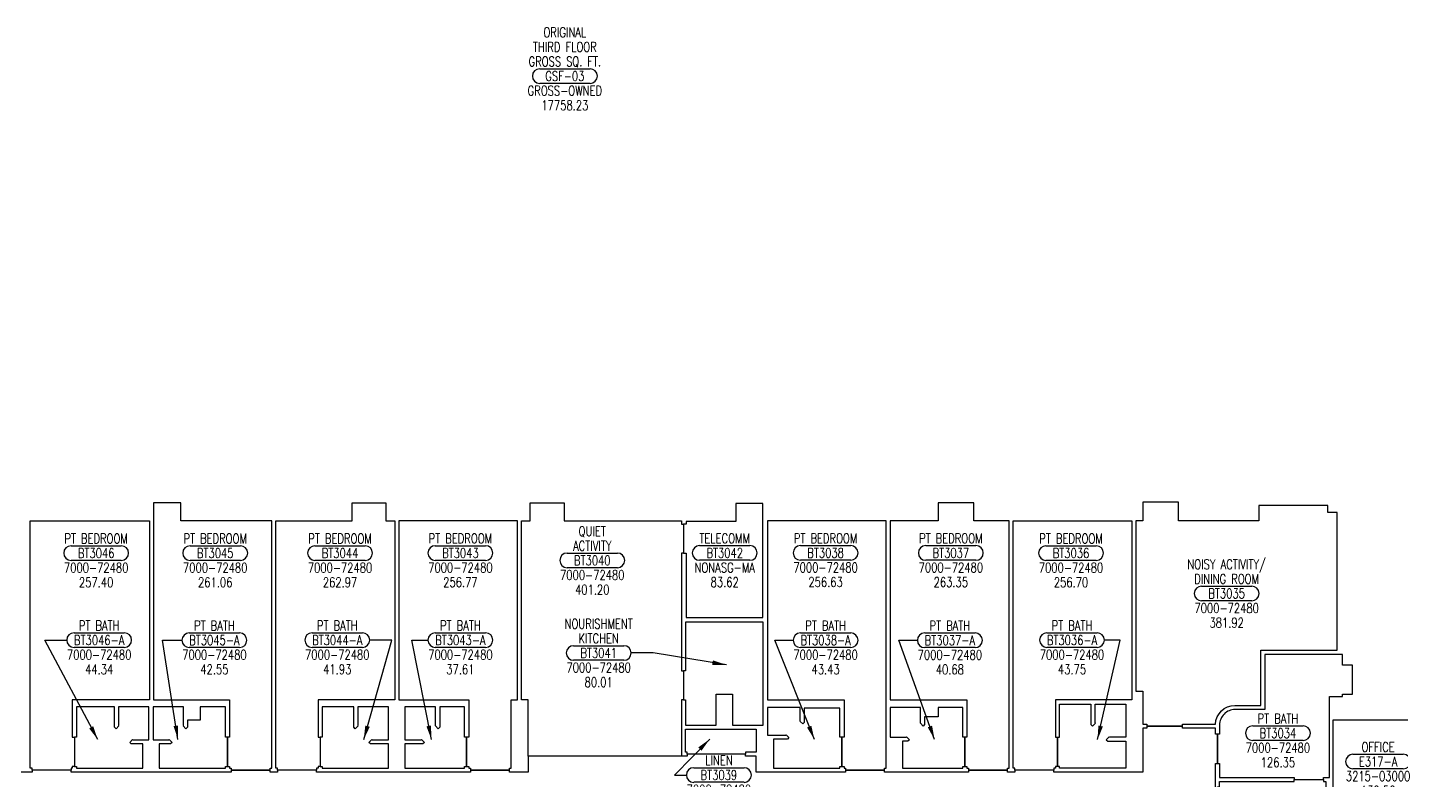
# Model space of a CAD drawing. Extents: x 3005 to 7028, y 18150 to 20156.
# Drawn here: x 4486 to 6180, y 19227 to 20156 of the extents above; entities that cross this region are included whole.
import ezdxf
from ezdxf.enums import TextEntityAlignment as Align

# ---------------------------------------------------------------- set-up
doc = ezdxf.new("R2010")
doc.units = 0
doc.header["$MEASUREMENT"] = 0
doc.layers.get('0').update_dxf_attribs({"linetype": 'CONTINUOUS'})
for name, color, linetype in [('AREA', 3, 'CONTINUOUS'), ('AREA2', 1, 'CONTINUOUS'), ('COSTC', 6, 'CONTINUOUS'), ('PLINE2', 5, 'CONTINUOUS'), ('ROOMNA', 4, 'CONTINUOUS'), ('ROOMNO', 4, 'CONTINUOUS'), ('ROOMOV', 4, 'CONTINUOUS')]:
    doc.layers.add(name, color=color, linetype=linetype)
doc.styles.get("Standard").update_dxf_attribs({"font": 'simplex.shx', "width": 0.75})
doc.dimstyles.get("Standard").update_dxf_attribs({"dimtxt": 0.18, "dimasz": 0.18, "dimexe": 0.18, "dimexo": 0.0625, "dimgap": 0.09, "dimtad": 0, "dimtih": 1, "dimtoh": 1, "dimdec": 4, "dimzin": 0, "dimtxsty": 'STANDARD', "dimcen": 0.09, "dimazin": 3, "dimtfac": 1, "dimtdec": 4, "dimtofl": 0, "dimtmove": 0, "dimatfit": 3, "dimtolj": 1, "dimtzin": 0})

# ---------------------------------------------------------------- blocks, each defined once
blk = doc.blocks.new('ROOM')
at = {"layer": 'ROOMOV'}
for p, q in [((-31, 9), (31, 9)), ((31, -9), (-31, -9))]:
    blk.add_line(p, q, dxfattribs=at)
for centre, start, end in [((-31, 0), 90, 270), ((31, 0), 270, 90)]:
    blk.add_arc(centre, 9.04, start, end, dxfattribs=at)
at = {"color": 0, "width": 0.75, "flags": 1}
for tag, p in [('FLFIN', (-60, -36)), ('ICRA', (60, -36)), ('FLTYPE', (-60, -48)), ('USER1', (60, -48)), ('FLCOND', (-60, -60)), ('USER2', (60, -60)), ('WLTYPE', (-60, -84)), ('WLFIN', (-60, -72)), ('BLDG', (-24, -84)), ('SITE', (-24, -72)), ('UCODE', (24, -72)), ('UDESC', (24, -84)), ('USER3', (60, -72)), ('USER4', (60, -84)), ('WLCOND', (-60, -96)), ('FLR', (-24, -96)), ('FCODE', (24, -96)), ('USER5', (60, -96)), ('CLTYPE', (-60, -120)), ('CLFIN', (-60, -108)), ('COSTCD', (-24, -108)), ('DEPTD', (-24, -120)), ('DIVISION', (24, -120)), ('FDESC', (24, -108)), ('USER6', (60, -108)), ('USER7', (60, -120)), ('CLCOND', (-60, -132)), ('RDES', (-24, -132)), ('CONTACT', (24, -132)), ('USER8', (60, -132)), ('CLHT', (-60, -144)), ('CHDATE', (-24, -144)), ('OCCUP', (24, -144)), ('BLOCK', (60, -144)), ('BASE', (-60, -156)), ('CBACK', (-24, -156)), ('PRCONTACT', (24, -156)), ('BLOCK2', (60, -156))]:
    blk.add_attdef(tag, text='', height=6, dxfattribs=at).set_placement(p, align=Align.MIDDLE_CENTER)
at = {"layer": 'AREA', "width": 0.75}
blk.add_attdef('AREA', text='', height=12, dxfattribs=at).set_placement((0, -36), align=Align.MIDDLE_CENTER)
at = {"layer": 'AREA2', "width": 0.75}
blk.add_attdef('AREA2', text='', height=12, dxfattribs=at).set_placement((0, -36), align=Align.MIDDLE_CENTER)
at = {"layer": 'COSTC', "width": 0.75}
blk.add_attdef('COSTC', text='', height=12, dxfattribs=at).set_placement((0, -18), align=Align.MIDDLE_CENTER)
at = {"layer": 'ROOMNA', "width": 0.75}
for tag, p in [('RMNAA', (0, 54)), ('RMNAB', (0, 36)), ('RMNAC', (0, 18))]:
    blk.add_attdef(tag, text='', height=12, dxfattribs=at).set_placement(p, align=Align.MIDDLE_CENTER)
at = {"layer": 'ROOMNO', "width": 0.75}
blk.add_attdef('RMNU', text='', height=12, dxfattribs=at).set_placement((0, 0), align=Align.MIDDLE_CENTER)

msp = doc.modelspace()

# ---------------------------------------------------------------- linework, layer by layer
at = {"layer": 'PLINE2', "color": 6}
for points in [[(4735, 19326.7), (4735, 19280.7), (4732.5, 19280.7), (4732.5, 19244.7), (4735, 19244.7), (4735, 19242.7), (4736.9, 19242.7), (4736.9, 19240.2), (4784.9, 19240.2), (4784.9, 19242.7), (4787, 19242.7), (4787, 19547.7), (4675, 19547.7), (4675, 19569.7), (4641, 19569.7), (4641, 19326.7)], [(4938.5, 19326.7), (4844, 19326.7), (4844, 19280.7), (4846.5, 19280.7), (4846.5, 19244.7), (4844, 19244.7), (4844, 19242.7), (4842, 19242.7), (4842, 19240.2), (4794, 19240.2), (4794, 19242.7), (4792, 19242.7), (4792, 19547.7), (4886, 19547.7), (4886, 19569.7), (4927.5, 19569.7), (4927.5, 19547.7), (4938.5, 19547.7)], [(5292, 19257.2), (5103, 19257.2), (5103, 19326.7), (5095, 19326.7), (5095, 19547.7), (5105.5, 19547.7), (5105.5, 19569.7), (5147.5, 19569.7), (5147.5, 19547.7), (5292, 19547.7), (5292, 19543.7), (5294.5, 19543.7), (5294.5, 19507.7), (5292, 19507.7), (5292, 19362.8), (5294.5, 19362.8), (5294.5, 19326.8), (5292, 19326.8)], [(5297.7, 19507.7), (5297.7, 19428.5), (5392.2, 19428.5), (5392.2, 19569), (5359.2, 19569), (5359.2, 19547), (5297.7, 19547), (5297.7, 19543.7), (5294.5, 19543.7), (5294.5, 19507.7)], [(5696, 19547.7), (5656.5, 19547.7), (5652.5, 19547.7), (5652.5, 19569.7), (5608.5, 19569.7), (5608.5, 19547.7), (5589.5, 19547.7), (5549.5, 19547.7), (5549.5, 19326.7), (5644, 19326.7), (5644, 19280.7), (5641.5, 19280.7), (5641.5, 19244.7), (5644, 19244.7), (5644, 19242.7), (5645.9, 19242.7), (5645.9, 19240.2), (5693.9, 19240.2), (5693.9, 19242.7), (5696, 19242.7)], [(4636, 19326.7), (4541, 19326.7), (4541, 19280.7), (4543.5, 19280.7), (4543.5, 19244.7), (4541, 19244.7), (4541, 19242.7), (4539.6, 19242.7), (4539.6, 19240.2), (4491.6, 19240.2), (4491.6, 19242.7), (4489, 19242.7), (4489, 19547.7), (4636, 19547.7)], [(4943.5, 19326.7), (5029.7, 19326.7), (5029.7, 19280.7), (5027.2, 19280.7), (5027.2, 19244.7), (5029.7, 19244.7), (5029.7, 19242.7), (5032, 19242.7), (5032, 19240.2), (5080, 19240.2), (5080, 19242.7), (5082, 19242.7), (5082, 19326.7), (5090, 19326.7), (5090, 19547.7), (4943.5, 19547.7)], [(5398, 19326.7), (5492.5, 19326.7), (5492.5, 19280.7), (5490, 19280.7), (5490, 19244.7), (5492.5, 19244.7), (5492.5, 19242.7), (5494.4, 19242.7), (5494.4, 19240.2), (5542.4, 19240.2), (5542.4, 19242.7), (5544.5, 19242.7), (5544.5, 19547.7), (5398, 19547.7)], [(5847.5, 19326.7), (5753.1, 19326.7), (5753.1, 19280.7), (5755.6, 19280.7), (5755.6, 19244.7), (5753.1, 19244.7), (5753.1, 19242.7), (5751, 19242.7), (5751, 19240.2), (5703, 19240.2), (5703, 19242.7), (5701, 19242.7), (5701, 19547.7), (5847.5, 19547.7)], [(5297, 19295.7), (5335, 19295.7), (5335, 19333.7), (5355, 19333.7), (5355, 19295.7), (5393, 19295.7), (5393, 19422.7), (5297, 19422.7), (5297, 19362.8), (5294.5, 19362.8), (5294.5, 19326.8), (5297, 19326.8)], [(4546, 19242.7), (4628, 19242.7), (4628, 19272.4), (4613.7, 19272.4), (4611.9, 19274.2), (4615.4, 19277.8), (4615.8, 19277.4), (4635.5, 19277.4), (4635.5, 19318.2), (4598, 19318.2), (4598, 19295.1), (4598.4, 19294.8), (4594.9, 19291.2), (4593, 19293.1), (4593, 19318.2), (4546, 19318.2), (4546, 19280.7), (4543.5, 19280.7), (4543.5, 19244.7), (4546, 19244.7)], [(4648, 19242.7), (4730, 19242.7), (4730, 19244.7), (4732.5, 19244.7), (4732.5, 19280.7), (4730, 19280.7), (4730, 19318.2), (4698.5, 19318.2), (4698.5, 19301.6), (4682.9, 19301.6), (4682.9, 19293.1), (4681.1, 19291.2), (4677.5, 19294.8), (4677.9, 19295.1), (4677.9, 19318.2), (4640.5, 19318.2), (4640.5, 19277.4), (4660.2, 19277.4), (4660.5, 19277.8), (4664.1, 19274.2), (4662.2, 19272.4), (4648, 19272.4)], [(4931, 19242.7), (4931, 19272.4), (4908.6, 19272.4), (4906.8, 19274.2), (4910.3, 19277.8), (4910.7, 19277.4), (4931, 19277.4), (4931, 19318.2), (4893, 19318.2), (4893, 19295.1), (4893.4, 19294.8), (4889.8, 19291.2), (4888, 19293.1), (4888, 19318.2), (4849, 19318.2), (4849, 19280.7), (4846.5, 19280.7), (4846.5, 19244.7), (4849, 19244.7), (4849, 19242.7)], [(4951, 19272.4), (4951, 19242.7), (5024.7, 19242.7), (5024.7, 19244.7), (5027.2, 19244.7), (5027.2, 19280.7), (5024.7, 19280.7), (5024.7, 19318.2), (4994, 19318.2), (4994, 19293.1), (4992.1, 19291.2), (4988.6, 19294.8), (4989, 19295.1), (4989, 19318.2), (4951, 19318.2), (4951, 19277.4), (4971.2, 19277.4), (4971.6, 19277.8), (4975.1, 19274.2), (4973.3, 19272.4)], [(5405.5, 19242.7), (5487.5, 19242.7), (5487.5, 19244.7), (5490, 19244.7), (5490, 19280.7), (5487.5, 19280.7), (5487.5, 19316.7), (5443.5, 19316.7), (5443.5, 19299), (5441.6, 19297.2), (5438.1, 19300.7), (5438.5, 19301.1), (5438.5, 19317.3), (5398, 19317.3), (5398, 19283.2), (5420.6, 19283.2), (5421.1, 19283.7), (5424.6, 19280.2), (5422.7, 19278.2), (5405.5, 19278.2)], [(5571.2, 19275.7), (5564.5, 19275.7), (5564.5, 19242.7), (5639, 19242.7), (5639, 19244.7), (5641.5, 19244.7), (5641.5, 19280.7), (5639, 19280.7), (5639, 19317.2), (5608.5, 19317.2), (5608.5, 19306), (5591.9, 19306), (5591.9, 19296.4), (5590.1, 19294.5), (5586.7, 19297.9), (5586.9, 19298.1), (5586.9, 19317.2), (5549.5, 19317.2), (5549.5, 19280.7), (5569.2, 19280.7), (5569.5, 19281.1), (5573.1, 19277.6)], [(5817.6, 19275.7), (5840, 19275.7), (5840, 19242.7), (5758.1, 19242.7), (5758.1, 19244.7), (5755.6, 19244.7), (5755.6, 19280.7), (5758.1, 19280.7), (5758.1, 19321.5), (5797, 19321.5), (5797, 19296.4), (5798.8, 19294.5), (5802.4, 19298.1), (5802, 19298.5), (5802, 19321.5), (5840, 19321.5), (5840, 19280.7), (5819.7, 19280.7), (5819.3, 19281.1), (5815.8, 19277.6)], [(6202.5, 19301.7), (6095.2, 19301.7), (6095.2, 19145), (6111.5, 19145), (6111.5, 19127), (6111.5, 19124.2), (6202.5, 19124.2), (6202.5, 19132.2), (6205, 19132.2), (6205, 19168.2), (6202.5, 19168.2)], [(5384, 19262.2), (5371, 19262.2), (5371, 19259.7), (5299, 19259.7), (5299, 19262.2), (5297, 19262.2), (5297, 19290.7), (5384, 19290.7)], [(5955.5, 19141.9), (5955.5, 19175.5), (5953, 19175.5), (5953, 19219.5), (5955.5, 19219.5), (5955.5, 19225.9), (6047.6, 19225.9), (6047.6, 19228.4), (6083.6, 19228.4), (6083.6, 19225.9), (6086.5, 19225.9), (6086.5, 19141.9)]]:
    msp.add_lwpolyline(points, close=True, dxfattribs=at)
for points in [[(5861, 19296.7), (5866, 19296.7), (5866, 19294.2), (5910, 19294.2), (5910, 19296.7), (5950.5, 19296.7, -0.403965), (5974.5, 19319.9), (6006.5, 19319.9), (6006.5, 19387.9), (6100.5, 19387.9), (6100.5, 19557.7), (6089, 19557.7), (6089, 19566.7), (6004, 19566.7), (6004, 19547.7), (5905, 19547.7), (5905, 19570.5), (5861, 19570.5), (5861, 19547.7), (5852.5, 19547.7), (5852.5, 19337.7), (5861, 19337.7)], [(6011.5, 19314.9), (5974.5, 19314.9, 0.414214), (5955.5, 19295.9), (5955.5, 19284.5), (5953, 19284.5), (5953, 19248.5), (5955.5, 19248.5), (5955.5, 19230.9), (6047.6, 19230.9), (6047.6, 19228.4), (6083.6, 19228.4), (6083.6, 19230.9), (6091.2, 19230.9), (6091.2, 19330.9), (6107, 19330.9), (6107, 19333.9), (6119.5, 19333.9), (6119.5, 19369.7), (6107, 19369.7), (6107, 19382.9), (6011.5, 19382.9)]]:
    msp.add_lwpolyline(points, format="xyb", close=True, dxfattribs=at)
msp.add_lwpolyline([(5950.5, 19219.5), (5950.5, 19248.5), (5953, 19248.5), (5953, 19284.5), (5950.5, 19284.5), (5950.5, 19291.7), (5910, 19291.7), (5910, 19294.2), (5866, 19294.2), (5866, 19291.7), (5861, 19291.7), (5861, 19237.7), (5751, 19237.7), (5751, 19240.2), (5703, 19240.2), (5703, 19237.7), (5693.9, 19237.7), (5693.9, 19240.2), (5645.9, 19240.2), (5645.9, 19237.7), (5542.4, 19237.7), (5542.4, 19240.2), (5494.4, 19240.2), (5494.4, 19237.7), (5384, 19237.7), (5384, 19257.2), (5371, 19257.2), (5371, 19259.7), (5299, 19259.7), (5299, 19257.2), (5292, 19257.2), (5103, 19257.2), (5103, 19237.7), (5080, 19237.7), (5080, 19240.2), (5032, 19240.2), (5032, 19237.7), (4842, 19237.7), (4842, 19240.2), (4794, 19240.2), (4794, 19237.7), (4784.9, 19237.7), (4784.9, 19240.2), (4736.9, 19240.2), (4736.9, 19237.7), (4539.6, 19237.7), (4539.6, 19240.2), (4491.6, 19240.2), (4491.6, 19237.7), (4387.5, 19237.7)], dxfattribs=at)

# ---------------------------------------------------------------- block references
at = {"layer": 'ROOMNO'}
ref = msp.add_blockref('ROOM', (5148.3, 20096.2), dxfattribs=at)
ref.add_attrib('RMNU', 'GSF-03', dxfattribs={"height": 12, "width": 0.75}).set_placement((5148.3, 20096.2), align=Align.MIDDLE_CENTER)
ref.add_attrib('RMNAA', 'ORIGINAL', dxfattribs={"layer": 'ROOMNA', "height": 12, "width": 0.75}).set_placement((5148.3, 20150.2), align=Align.MIDDLE_CENTER)
ref.add_attrib('RMNAB', 'THIRD FLOOR', dxfattribs={"layer": 'ROOMNA', "height": 12, "width": 0.75}).set_placement((5148.3, 20132.2), align=Align.MIDDLE_CENTER)
ref.add_attrib('RMNAC', 'GROSS SQ. FT.', dxfattribs={"layer": 'ROOMNA', "height": 12, "width": 0.75}).set_placement((5148.3, 20114.2), align=Align.MIDDLE_CENTER)
ref.add_attrib('COSTC', 'GROSS-OWNED', dxfattribs={"layer": 'COSTC', "height": 12, "width": 0.75}).set_placement((5148.3, 20078.2), align=Align.MIDDLE_CENTER)
ref.add_attrib('AREA', '17758.23', dxfattribs={"layer": 'AREA', "height": 12, "width": 0.75}).set_placement((5148.3, 20060.2), align=Align.MIDDLE_CENTER)
at = {"layer": 'ROOMNO', "color": 2}
ref = msp.add_blockref('ROOM', (5182.1, 19498.8), dxfattribs=at)
ref.add_attrib('RMNU', 'BT3040', dxfattribs={"height": 12, "width": 0.75}).set_placement((5182.1, 19498.8), align=Align.MIDDLE_CENTER)
ref.add_attrib('RMNAB', 'QUIET', dxfattribs={"layer": 'ROOMNA', "height": 12, "width": 0.75}).set_placement((5182.1, 19534.8), align=Align.MIDDLE_CENTER)
ref.add_attrib('RMNAC', 'ACTIVITY', dxfattribs={"layer": 'ROOMNA', "height": 12, "width": 0.75}).set_placement((5182.1, 19516.8), align=Align.MIDDLE_CENTER)
ref.add_attrib('COSTC', '7000-72480', dxfattribs={"layer": 'COSTC', "height": 12, "width": 0.75}).set_placement((5182.1, 19480.8), align=Align.MIDDLE_CENTER)
ref.add_attrib('AREA2', '401.20', dxfattribs={"layer": 'AREA2', "height": 12, "width": 0.75}).set_placement((5182.1, 19462.8), align=Align.MIDDLE_CENTER)
ref = msp.add_blockref('ROOM', (4570.4, 19507.8), dxfattribs=at)
ref.add_attrib('RMNU', 'BT3046', dxfattribs={"height": 12, "width": 0.75}).set_placement((4570.4, 19507.8), align=Align.MIDDLE_CENTER)
ref.add_attrib('RMNAC', 'PT BEDROOM', dxfattribs={"layer": 'ROOMNA', "height": 12, "width": 0.75}).set_placement((4570.4, 19525.8), align=Align.MIDDLE_CENTER)
ref.add_attrib('COSTC', '7000-72480', dxfattribs={"layer": 'COSTC', "height": 12, "width": 0.75}).set_placement((4570.4, 19489.8), align=Align.MIDDLE_CENTER)
ref.add_attrib('AREA2', '257.40', dxfattribs={"layer": 'AREA2', "height": 12, "width": 0.75}).set_placement((4570.4, 19471.8), align=Align.MIDDLE_CENTER)
ref = msp.add_blockref('ROOM', (4717.2, 19507.8), dxfattribs=at)
ref.add_attrib('RMNU', 'BT3045', dxfattribs={"height": 12, "width": 0.75}).set_placement((4717.2, 19507.8), align=Align.MIDDLE_CENTER)
ref.add_attrib('RMNAC', 'PT BEDROOM', dxfattribs={"layer": 'ROOMNA', "height": 12, "width": 0.75}).set_placement((4717.2, 19525.8), align=Align.MIDDLE_CENTER)
ref.add_attrib('COSTC', '7000-72480', dxfattribs={"layer": 'COSTC', "height": 12, "width": 0.75}).set_placement((4717.2, 19489.8), align=Align.MIDDLE_CENTER)
ref.add_attrib('AREA2', '261.06', dxfattribs={"layer": 'AREA2', "height": 12, "width": 0.75}).set_placement((4717.2, 19471.8), align=Align.MIDDLE_CENTER)
ref = msp.add_blockref('ROOM', (4871.1, 19507.8), dxfattribs=at)
ref.add_attrib('RMNU', 'BT3044', dxfattribs={"height": 12, "width": 0.75}).set_placement((4871.1, 19507.8), align=Align.MIDDLE_CENTER)
ref.add_attrib('RMNAC', 'PT BEDROOM', dxfattribs={"layer": 'ROOMNA', "height": 12, "width": 0.75}).set_placement((4871.1, 19525.8), align=Align.MIDDLE_CENTER)
ref.add_attrib('COSTC', '7000-72480', dxfattribs={"layer": 'COSTC', "height": 12, "width": 0.75}).set_placement((4871.1, 19489.8), align=Align.MIDDLE_CENTER)
ref.add_attrib('AREA2', '262.97', dxfattribs={"layer": 'AREA2', "height": 12, "width": 0.75}).set_placement((4871.1, 19471.8), align=Align.MIDDLE_CENTER)
ref = msp.add_blockref('ROOM', (5019.5, 19507.9), dxfattribs=at)
ref.add_attrib('RMNU', 'BT3043', dxfattribs={"height": 12, "width": 0.75}).set_placement((5019.5, 19507.9), align=Align.MIDDLE_CENTER)
ref.add_attrib('RMNAC', 'PT BEDROOM', dxfattribs={"layer": 'ROOMNA', "height": 12, "width": 0.75}).set_placement((5019.5, 19525.9), align=Align.MIDDLE_CENTER)
ref.add_attrib('COSTC', '7000-72480', dxfattribs={"layer": 'COSTC', "height": 12, "width": 0.75}).set_placement((5019.5, 19489.9), align=Align.MIDDLE_CENTER)
ref.add_attrib('AREA2', '256.77', dxfattribs={"layer": 'AREA2', "height": 12, "width": 0.75}).set_placement((5019.5, 19471.9), align=Align.MIDDLE_CENTER)
ref = msp.add_blockref('ROOM', (5345.4, 19508), dxfattribs=at)
ref.add_attrib('RMNU', 'BT3042', dxfattribs={"height": 12, "width": 0.75}).set_placement((5345.4, 19508), align=Align.MIDDLE_CENTER)
ref.add_attrib('RMNAC', 'TELECOMM', dxfattribs={"layer": 'ROOMNA', "height": 12, "width": 0.75}).set_placement((5345.4, 19526), align=Align.MIDDLE_CENTER)
ref.add_attrib('COSTC', 'NONASG-MA', dxfattribs={"layer": 'COSTC', "height": 12, "width": 0.75}).set_placement((5345.4, 19490), align=Align.MIDDLE_CENTER)
ref.add_attrib('AREA2', '83.62', dxfattribs={"layer": 'AREA2', "height": 12, "width": 0.75}).set_placement((5345.4, 19472), align=Align.MIDDLE_CENTER)
ref = msp.add_blockref('ROOM', (5469.8, 19508.1), dxfattribs=at)
ref.add_attrib('RMNU', 'BT3038', dxfattribs={"height": 12, "width": 0.75}).set_placement((5469.8, 19508.1), align=Align.MIDDLE_CENTER)
ref.add_attrib('RMNAC', 'PT BEDROOM', dxfattribs={"layer": 'ROOMNA', "height": 12, "width": 0.75}).set_placement((5469.8, 19526.1), align=Align.MIDDLE_CENTER)
ref.add_attrib('COSTC', '7000-72480', dxfattribs={"layer": 'COSTC', "height": 12, "width": 0.75}).set_placement((5469.8, 19490.1), align=Align.MIDDLE_CENTER)
ref.add_attrib('AREA2', '256.63', dxfattribs={"layer": 'AREA2', "height": 12, "width": 0.75}).set_placement((5469.8, 19472.1), align=Align.MIDDLE_CENTER)
ref = msp.add_blockref('ROOM', (5624.2, 19508), dxfattribs=at)
ref.add_attrib('RMNU', 'BT3037', dxfattribs={"height": 12, "width": 0.75}).set_placement((5624.2, 19508), align=Align.MIDDLE_CENTER)
ref.add_attrib('RMNAC', 'PT BEDROOM', dxfattribs={"layer": 'ROOMNA', "height": 12, "width": 0.75}).set_placement((5624.2, 19526), align=Align.MIDDLE_CENTER)
ref.add_attrib('COSTC', '7000-72480', dxfattribs={"layer": 'COSTC', "height": 12, "width": 0.75}).set_placement((5624.2, 19490), align=Align.MIDDLE_CENTER)
ref.add_attrib('AREA2', '263.35', dxfattribs={"layer": 'AREA2', "height": 12, "width": 0.75}).set_placement((5624.2, 19472), align=Align.MIDDLE_CENTER)
ref = msp.add_blockref('ROOM', (5772.4, 19507.8), dxfattribs=at)
ref.add_attrib('RMNU', 'BT3036', dxfattribs={"height": 12, "width": 0.75}).set_placement((5772.4, 19507.8), align=Align.MIDDLE_CENTER)
ref.add_attrib('RMNAC', 'PT BEDROOM', dxfattribs={"layer": 'ROOMNA', "height": 12, "width": 0.75}).set_placement((5772.4, 19525.8), align=Align.MIDDLE_CENTER)
ref.add_attrib('COSTC', '7000-72480', dxfattribs={"layer": 'COSTC', "height": 12, "width": 0.75}).set_placement((5772.4, 19489.8), align=Align.MIDDLE_CENTER)
ref.add_attrib('AREA2', '256.70', dxfattribs={"layer": 'AREA2', "height": 12, "width": 0.75}).set_placement((5772.4, 19471.8), align=Align.MIDDLE_CENTER)
ref = msp.add_blockref('ROOM', (5964.3, 19458), dxfattribs=at)
ref.add_attrib('RMNU', 'BT3035', dxfattribs={"height": 12, "width": 0.75}).set_placement((5964.3, 19458), align=Align.MIDDLE_CENTER)
ref.add_attrib('RMNAB', 'NOISY ACTIVITY/', dxfattribs={"layer": 'ROOMNA', "height": 12, "width": 0.75}).set_placement((5964.3, 19494), align=Align.MIDDLE_CENTER)
ref.add_attrib('RMNAC', 'DINING ROOM', dxfattribs={"layer": 'ROOMNA', "height": 12, "width": 0.75}).set_placement((5964.3, 19476), align=Align.MIDDLE_CENTER)
ref.add_attrib('COSTC', '7000-72480', dxfattribs={"layer": 'COSTC', "height": 12, "width": 0.75}).set_placement((5964.3, 19440), align=Align.MIDDLE_CENTER)
ref.add_attrib('AREA2', '381.92', dxfattribs={"layer": 'AREA2', "height": 12, "width": 0.75}).set_placement((5964.3, 19422), align=Align.MIDDLE_CENTER)
ref = msp.add_blockref('ROOM', (4574.1, 19400.5), dxfattribs=at)
ref.add_attrib('RMNU', 'BT3046-A', dxfattribs={"height": 12, "width": 0.75}).set_placement((4574.1, 19400.5), align=Align.MIDDLE_CENTER)
ref.add_attrib('RMNAC', 'PT BATH', dxfattribs={"layer": 'ROOMNA', "height": 12, "width": 0.75}).set_placement((4574.1, 19418.5), align=Align.MIDDLE_CENTER)
ref.add_attrib('COSTC', '7000-72480', dxfattribs={"layer": 'COSTC', "height": 12, "width": 0.75}).set_placement((4574.1, 19382.5), align=Align.MIDDLE_CENTER)
ref.add_attrib('AREA2', '44.34', dxfattribs={"layer": 'AREA2', "height": 12, "width": 0.75}).set_placement((4574.1, 19364.5), align=Align.MIDDLE_CENTER)
ref = msp.add_blockref('ROOM', (4716.2, 19400.4), dxfattribs=at)
ref.add_attrib('RMNU', 'BT3045-A', dxfattribs={"height": 12, "width": 0.75}).set_placement((4716.2, 19400.4), align=Align.MIDDLE_CENTER)
ref.add_attrib('RMNAC', 'PT BATH', dxfattribs={"layer": 'ROOMNA', "height": 12, "width": 0.75}).set_placement((4716.2, 19418.4), align=Align.MIDDLE_CENTER)
ref.add_attrib('COSTC', '7000-72480', dxfattribs={"layer": 'COSTC', "height": 12, "width": 0.75}).set_placement((4716.2, 19382.4), align=Align.MIDDLE_CENTER)
ref.add_attrib('AREA2', '42.55', dxfattribs={"layer": 'AREA2', "height": 12, "width": 0.75}).set_placement((4716.2, 19364.4), align=Align.MIDDLE_CENTER)
ref = msp.add_blockref('ROOM', (4867.7, 19400.5), dxfattribs=at)
ref.add_attrib('RMNU', 'BT3044-A', dxfattribs={"height": 12, "width": 0.75}).set_placement((4867.7, 19400.5), align=Align.MIDDLE_CENTER)
ref.add_attrib('RMNAC', 'PT BATH', dxfattribs={"layer": 'ROOMNA', "height": 12, "width": 0.75}).set_placement((4867.7, 19418.5), align=Align.MIDDLE_CENTER)
ref.add_attrib('COSTC', '7000-72480', dxfattribs={"layer": 'COSTC', "height": 12, "width": 0.75}).set_placement((4867.7, 19382.5), align=Align.MIDDLE_CENTER)
ref.add_attrib('AREA2', '41.93', dxfattribs={"layer": 'AREA2', "height": 12, "width": 0.75}).set_placement((4867.7, 19364.5), align=Align.MIDDLE_CENTER)
ref = msp.add_blockref('ROOM', (5019.5, 19400.5), dxfattribs=at)
ref.add_attrib('RMNU', 'BT3043-A', dxfattribs={"height": 12, "width": 0.75}).set_placement((5019.5, 19400.5), align=Align.MIDDLE_CENTER)
ref.add_attrib('RMNAC', 'PT BATH', dxfattribs={"layer": 'ROOMNA', "height": 12, "width": 0.75}).set_placement((5019.5, 19418.5), align=Align.MIDDLE_CENTER)
ref.add_attrib('COSTC', '7000-72480', dxfattribs={"layer": 'COSTC', "height": 12, "width": 0.75}).set_placement((5019.5, 19382.5), align=Align.MIDDLE_CENTER)
ref.add_attrib('AREA2', '37.61', dxfattribs={"layer": 'AREA2', "height": 12, "width": 0.75}).set_placement((5019.5, 19364.5), align=Align.MIDDLE_CENTER)
ref = msp.add_blockref('ROOM', (5190, 19384.6), dxfattribs=at)
ref.add_attrib('RMNU', 'BT3041', dxfattribs={"height": 12, "width": 0.75}).set_placement((5190, 19384.6), align=Align.MIDDLE_CENTER)
ref.add_attrib('RMNAB', 'NOURISHMENT', dxfattribs={"layer": 'ROOMNA', "height": 12, "width": 0.75}).set_placement((5190, 19420.6), align=Align.MIDDLE_CENTER)
ref.add_attrib('RMNAC', 'KITCHEN', dxfattribs={"layer": 'ROOMNA', "height": 12, "width": 0.75}).set_placement((5190, 19402.6), align=Align.MIDDLE_CENTER)
ref.add_attrib('COSTC', '7000-72480', dxfattribs={"layer": 'COSTC', "height": 12, "width": 0.75}).set_placement((5190, 19366.6), align=Align.MIDDLE_CENTER)
ref.add_attrib('AREA2', '80.01', dxfattribs={"layer": 'AREA2', "height": 12, "width": 0.75}).set_placement((5190, 19348.6), align=Align.MIDDLE_CENTER)
ref = msp.add_blockref('ROOM', (5469.8, 19400.4), dxfattribs=at)
ref.add_attrib('RMNU', 'BT3038-A', dxfattribs={"height": 12, "width": 0.75}).set_placement((5469.8, 19400.4), align=Align.MIDDLE_CENTER)
ref.add_attrib('RMNAC', 'PT BATH', dxfattribs={"layer": 'ROOMNA', "height": 12, "width": 0.75}).set_placement((5469.8, 19418.4), align=Align.MIDDLE_CENTER)
ref.add_attrib('COSTC', '7000-72480', dxfattribs={"layer": 'COSTC', "height": 12, "width": 0.75}).set_placement((5469.8, 19382.4), align=Align.MIDDLE_CENTER)
ref.add_attrib('AREA2', '43.43', dxfattribs={"layer": 'AREA2', "height": 12, "width": 0.75}).set_placement((5469.8, 19364.4), align=Align.MIDDLE_CENTER)
ref = msp.add_blockref('ROOM', (5623, 19400.3), dxfattribs=at)
ref.add_attrib('RMNU', 'BT3037-A', dxfattribs={"height": 12, "width": 0.75}).set_placement((5623, 19400.3), align=Align.MIDDLE_CENTER)
ref.add_attrib('RMNAC', 'PT BATH', dxfattribs={"layer": 'ROOMNA', "height": 12, "width": 0.75}).set_placement((5623, 19418.3), align=Align.MIDDLE_CENTER)
ref.add_attrib('COSTC', '7000-72480', dxfattribs={"layer": 'COSTC', "height": 12, "width": 0.75}).set_placement((5623, 19382.3), align=Align.MIDDLE_CENTER)
ref.add_attrib('AREA2', '40.68', dxfattribs={"layer": 'AREA2', "height": 12, "width": 0.75}).set_placement((5623, 19364.3), align=Align.MIDDLE_CENTER)
ref = msp.add_blockref('ROOM', (5773.6, 19400.5), dxfattribs=at)
ref.add_attrib('RMNU', 'BT3036-A', dxfattribs={"height": 12, "width": 0.75}).set_placement((5773.6, 19400.5), align=Align.MIDDLE_CENTER)
ref.add_attrib('RMNAC', 'PT BATH', dxfattribs={"layer": 'ROOMNA', "height": 12, "width": 0.75}).set_placement((5773.6, 19418.5), align=Align.MIDDLE_CENTER)
ref.add_attrib('COSTC', '7000-72480', dxfattribs={"layer": 'COSTC', "height": 12, "width": 0.75}).set_placement((5773.6, 19382.5), align=Align.MIDDLE_CENTER)
ref.add_attrib('AREA2', '43.75', dxfattribs={"layer": 'AREA2', "height": 12, "width": 0.75}).set_placement((5773.6, 19364.5), align=Align.MIDDLE_CENTER)
ref = msp.add_blockref('ROOM', (6027.5, 19285.7), dxfattribs=at)
ref.add_attrib('RMNU', 'BT3034', dxfattribs={"height": 12, "width": 0.75}).set_placement((6027.5, 19285.7), align=Align.MIDDLE_CENTER)
ref.add_attrib('RMNAC', 'PT BATH', dxfattribs={"layer": 'ROOMNA', "height": 12, "width": 0.75}).set_placement((6027.5, 19303.7), align=Align.MIDDLE_CENTER)
ref.add_attrib('COSTC', '7000-72480', dxfattribs={"layer": 'COSTC', "height": 12, "width": 0.75}).set_placement((6027.5, 19267.7), align=Align.MIDDLE_CENTER)
ref.add_attrib('AREA2', '126.35', dxfattribs={"layer": 'AREA2', "height": 12, "width": 0.75}).set_placement((6027.5, 19249.7), align=Align.MIDDLE_CENTER)
ref = msp.add_blockref('ROOM', (6151, 19250.7), dxfattribs=at)
ref.add_attrib('RMNU', 'E317-A', dxfattribs={"height": 12, "width": 0.75}).set_placement((6151, 19250.7), align=Align.MIDDLE_CENTER)
ref.add_attrib('RMNAC', 'OFFICE', dxfattribs={"layer": 'ROOMNA', "height": 12, "width": 0.75}).set_placement((6151, 19268.7), align=Align.MIDDLE_CENTER)
ref.add_attrib('COSTC', '3215-03000', dxfattribs={"layer": 'COSTC', "height": 12, "width": 0.75}).set_placement((6151, 19232.7), align=Align.MIDDLE_CENTER)
ref.add_attrib('AREA2', '130.56', dxfattribs={"layer": 'AREA2', "height": 12, "width": 0.75}).set_placement((6151, 19214.7), align=Align.MIDDLE_CENTER)
ref = msp.add_blockref('ROOM', (5338.2, 19234.1), dxfattribs=at)
ref.add_attrib('RMNU', 'BT3039', dxfattribs={"height": 12, "width": 0.75}).set_placement((5338.2, 19234.1), align=Align.MIDDLE_CENTER)
ref.add_attrib('RMNAC', 'LINEN', dxfattribs={"layer": 'ROOMNA', "height": 12, "width": 0.75}).set_placement((5338.2, 19252.1), align=Align.MIDDLE_CENTER)
ref.add_attrib('COSTC', '7000-72480', dxfattribs={"layer": 'COSTC', "height": 12, "width": 0.75}).set_placement((5338.2, 19216.1), align=Align.MIDDLE_CENTER)
ref.add_attrib('AREA2', '18.47', dxfattribs={"layer": 'AREA2', "height": 12, "width": 0.75}).set_placement((5338.2, 19198.1), align=Align.MIDDLE_CENTER)

# ---------------------------------------------------------------- leaders
at = {"layer": 'ROOMNO'}
for points in [[(4572.4, 19277.7), (4507, 19400.5), (4534, 19400.5)], [(4671.3, 19277.7), (4652.4, 19400.4), (4676.1, 19400.4)], [(4900.3, 19277.7), (4934.9, 19400.5), (4907.8, 19400.5)], [(4983.8, 19277.7), (4959.5, 19400.5), (4979.4, 19400.5)], [(5456, 19277.7), (5407.1, 19400.4), (5429.7, 19400.4)], [(5604.2, 19277.7), (5560.2, 19400.3), (5582.9, 19400.3)], [(5805.1, 19277.7), (5832.8, 19400.5), (5813.7, 19400.5)], [(5347.5, 19370), (5257.1, 19384.6), (5230.1, 19384.6)], [(5326.9, 19278.4), (5283.3, 19234.1), (5298.2, 19234.1)]]:
    msp.add_leader(points, dimstyle='STANDARD', override={"dimscale": 96, "dimgap": 0.09, "dimtad": 0}, dxfattribs=at)

doc.saveas('drawing.dxf')
